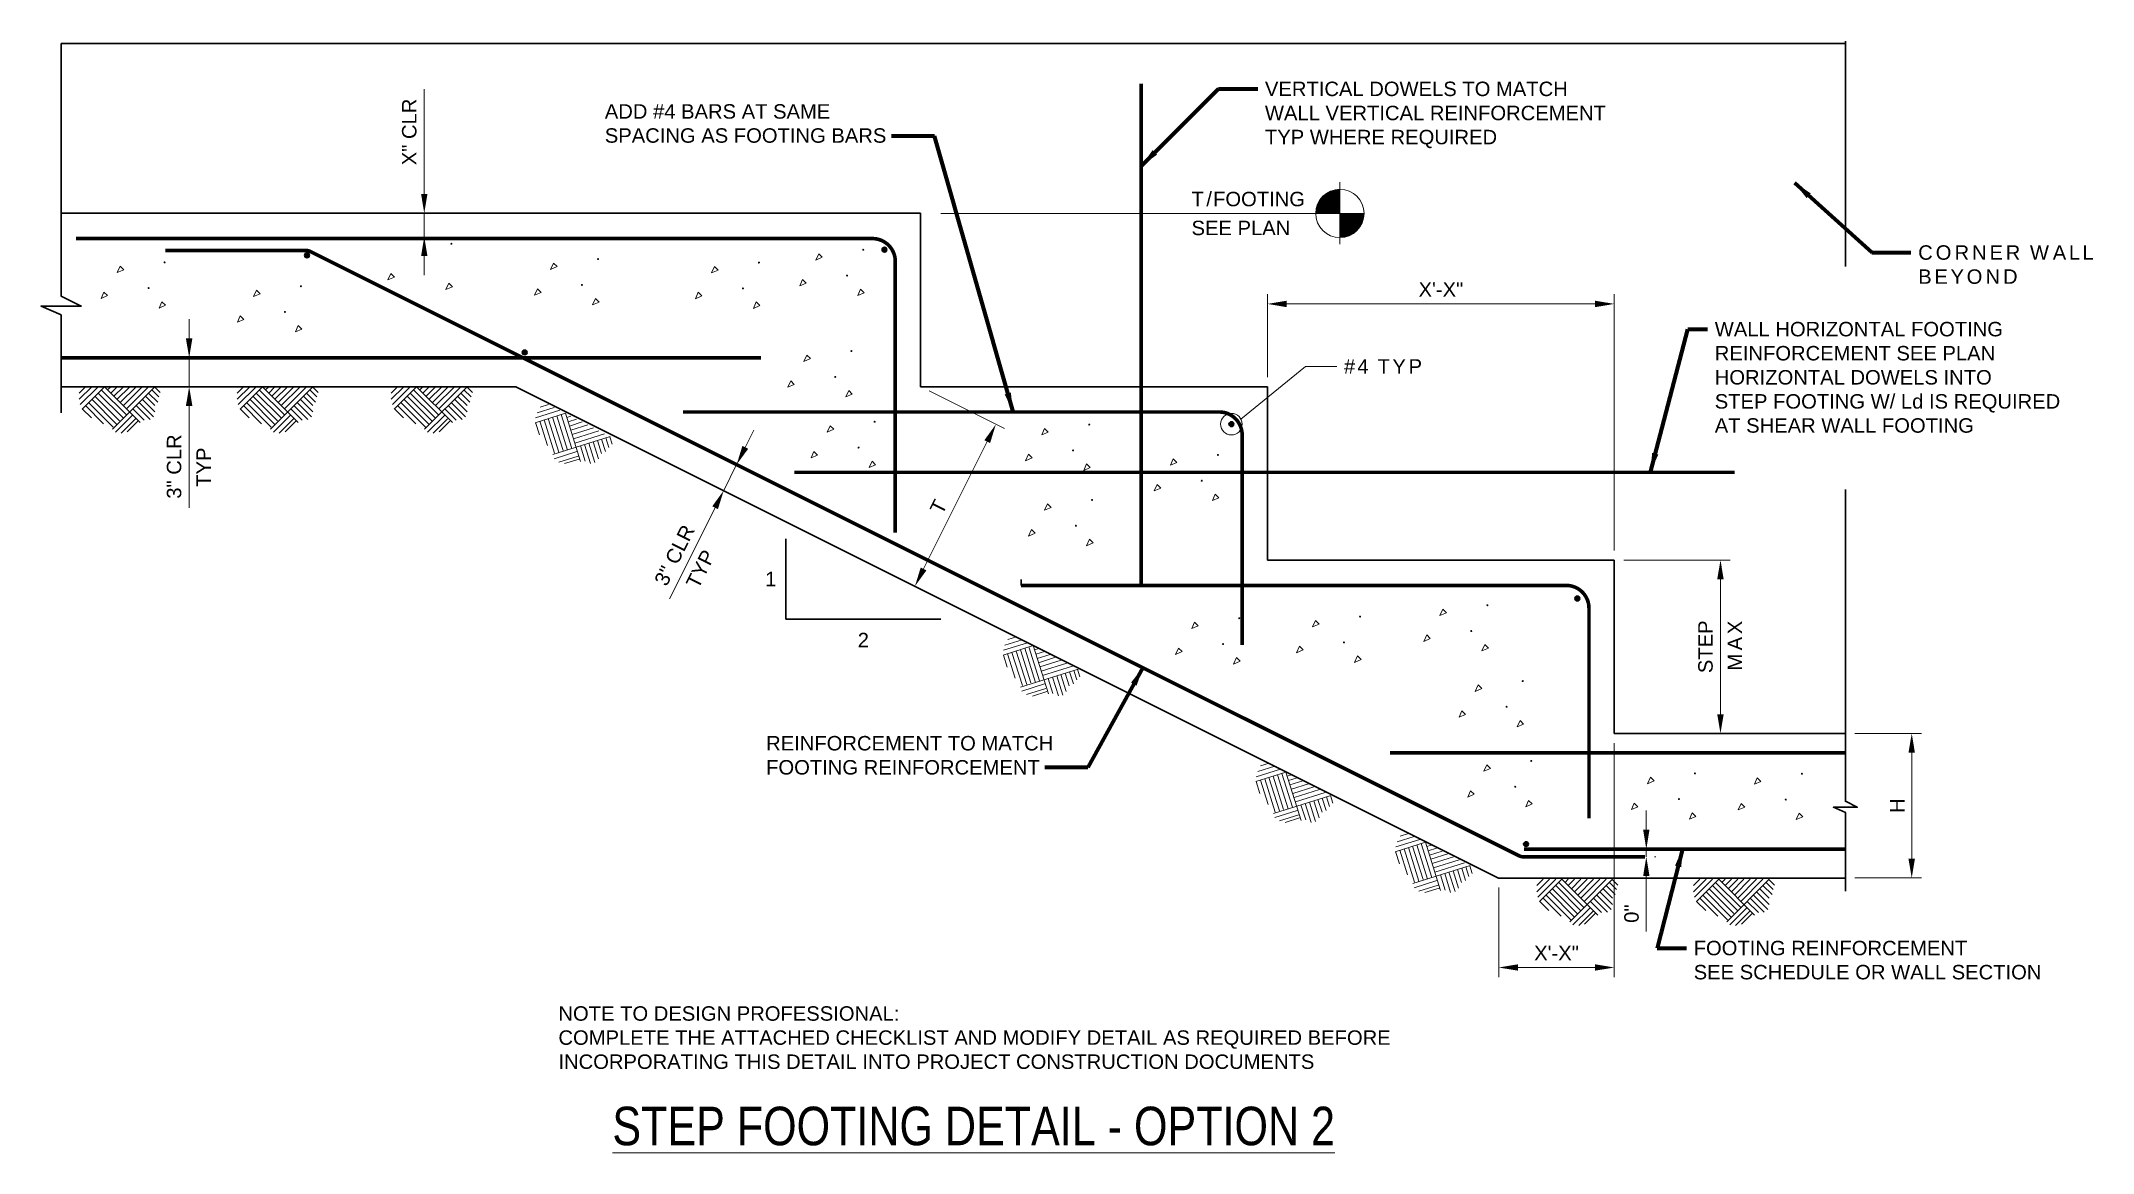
# Model space of a CAD drawing. Header units: inches. Extents: x 41 to 254, y 798 to 914.
import ezdxf

# ---------------------------------------------------------------- set-up
doc = ezdxf.new("R2010")
doc.units = ezdxf.units.IN
doc.header["$LTSCALE"] = 5
doc.header["$MEASUREMENT"] = 0
for name, color, linetype, lineweight in [('S-ANNO-DIMS', 1, 'Continuous', 20), ('S-ANNO-TEXT', 7, 'Continuous', 20), ('S-DELT-PATT', 7, 'Continuous', 15), ('S-DETL', 3, 'Continuous', 30)]:
    doc.layers.add(name, color=color, linetype=linetype, lineweight=lineweight)
doc.styles.add('Romans', font='arial.ttf')
doc.dimstyles.get("Standard").update_dxf_attribs({"dimtxt": 0.18, "dimasz": 0.18, "dimexe": 0.18, "dimexo": 0.0625, "dimgap": 0.09, "dimtad": 0, "dimtih": 1, "dimtoh": 1, "dimdec": 4, "dimzin": 0, "dimdsep": 46, "dimtxsty": 'Standard', "dimcen": 0.09, "dimadec": 0, "dimazin": 0, "dimtfac": 1, "dimtdec": 4, "dimtofl": 0, "dimtmove": 0, "dimatfit": 3, "dimfxl": 1, "dimtolj": 1, "dimtzin": 0, "dimarcsym": 0})

# ---------------------------------------------------------------- blocks, each defined once
blk = doc.blocks.new('*D1')
at = {"layer": 'Defpoints', "color": 0, "transparency": 16777216}
for p in [(228.7, 841.99), (228.7, 826.99), (235.59, 826.99)]:
    blk.add_point(p, dxfattribs=at)
at = {"layer": 'S-ANNO-DIMS', "transparency": 16777216}
for p, q in [((229.7, 841.99), (236.59, 841.99)), ((235.59, 839.99), (235.59, 828.99)), ((229.7, 826.99), (236.59, 826.99))]:
    blk.add_line(p, q, dxfattribs=at)
for points in [[(235.25, 839.99), (235.92, 839.99), (235.59, 841.99)], [(235.25, 828.99), (235.92, 828.99), (235.59, 826.99)]]:
    blk.add_solid(points, dxfattribs=at)
at = {"layer": 'S-ANNO-DIMS', "transparency": 16777216, "insert": (234.09, 834.49), "char_height": 1.5, "attachment_point": 5, "rotation": 90, "style": 'Romans'}
blk.add_mtext('\\A1;H', dxfattribs=at)
blk = doc.blocks.new('*D2')
at = {"layer": 'Defpoints', "color": 0, "transparency": 16777216}
for p in [(204.72, 886.58), (168.72, 877.99), (204.72, 859.99)]:
    blk.add_point(p, dxfattribs=at)
at = {"layer": 'S-ANNO-DIMS', "transparency": 16777216}
for p, q in [((168.72, 878.99), (168.72, 887.58)), ((170.72, 886.58), (202.72, 886.58)), ((204.72, 860.99), (204.72, 887.58))]:
    blk.add_line(p, q, dxfattribs=at)
for points in [[(170.72, 886.91), (170.72, 886.24), (168.72, 886.58)], [(202.72, 886.91), (202.72, 886.24), (204.72, 886.58)]]:
    blk.add_solid(points, dxfattribs=at)
at = {"layer": 'S-ANNO-DIMS', "transparency": 16777216, "insert": (186.72, 888.08), "char_height": 1.5, "attachment_point": 5, "style": 'Romans'}
blk.add_mtext('\\A1;X\'-X"', dxfattribs=at)
blk = doc.blocks.new('*D3')
at = {"layer": 'Defpoints', "color": 0, "transparency": 16777216}
for p in [(204.72, 859.99), (215.74, 841.99), (215.74, 841.99)]:
    blk.add_point(p, dxfattribs=at)
at = {"layer": 'S-ANNO-DIMS', "transparency": 16777216}
for p, q in [((205.72, 859.99), (216.74, 859.99)), ((215.74, 857.99), (215.74, 843.99))]:
    blk.add_line(p, q, dxfattribs=at)
for points in [[(215.4, 857.99), (216.07, 857.99), (215.74, 859.99)], [(215.4, 843.99), (216.07, 843.99), (215.74, 841.99)]]:
    blk.add_solid(points, dxfattribs=at)
at = {"layer": 'S-ANNO-DIMS', "transparency": 16777216, "insert": (214.19, 850.99), "char_height": 1.5, "attachment_point": 5, "rotation": 90, "style": 'Romans'}
blk.add_mtext('\\A1;STEP', dxfattribs=at)
blk = doc.blocks.new('*D4')
at = {"layer": 'Defpoints', "color": 0, "transparency": 16777216}
for p in [(132.72, 877.99), (124.32, 861.19), (132.13, 857.28)]:
    blk.add_point(p, dxfattribs=at)
at = {"layer": 'S-ANNO-DIMS', "transparency": 16777216}
for p, q in [((133.61, 877.54), (141.42, 873.63)), ((139.64, 872.29), (133.02, 859.07)), ((125.21, 860.74), (133.02, 856.83))]:
    blk.add_line(p, q, dxfattribs=at)
for points in [[(139.34, 872.44), (139.93, 872.14), (140.53, 874.08)], [(132.73, 859.22), (133.32, 858.92), (132.13, 857.28)]]:
    blk.add_solid(points, dxfattribs=at)
at = {"layer": 'S-ANNO-DIMS', "transparency": 16777216, "insert": (134.57, 865.52), "char_height": 1.5, "attachment_point": 5, "rotation": 63.4349, "style": 'Romans'}
blk.add_mtext('\\A1;T', dxfattribs=at)
blk = doc.blocks.new('*D5')
at = {"layer": 'Defpoints', "color": 0, "transparency": 16777216}
for p in [(105.81, 873.81), (104.46, 871.11), (112.28, 867.21)]:
    blk.add_point(p, dxfattribs=at)
at = {"layer": 'S-ANNO-DIMS', "transparency": 16777216}
for p, q in [((106.7, 873.36), (114.52, 869.45)), ((114.52, 871.69), (115.41, 873.48)), ((105.36, 870.67), (113.17, 866.76)), ((113.62, 869.9), (112.28, 867.21)), ((111.38, 865.42), (106.66, 855.96))]:
    blk.add_line(p, q, dxfattribs=at)
for points in [[(114.22, 871.84), (114.82, 871.54), (113.62, 869.9)], [(111.09, 865.57), (111.68, 865.27), (112.28, 867.21)]]:
    blk.add_solid(points, dxfattribs=at)
at = {"layer": 'S-ANNO-DIMS', "transparency": 16777216, "insert": (107.18, 860.49), "char_height": 1.5, "attachment_point": 5, "rotation": 63.4349, "style": 'Romans'}
blk.add_mtext('\\A1;3" CLR', dxfattribs=at)
blk = doc.blocks.new('*D6')
at = {"layer": 'Defpoints', "color": 0, "transparency": 16777216}
for p in [(43.51, 880.99), (43.51, 877.99), (56.8, 877.99)]:
    blk.add_point(p, dxfattribs=at)
at = {"layer": 'S-ANNO-DIMS', "transparency": 16777216}
for p, q in [((56.8, 882.99), (56.8, 884.99)), ((56.8, 880.99), (56.8, 877.99)), ((56.8, 875.99), (56.8, 865.42))]:
    blk.add_line(p, q, dxfattribs=at)
for points in [[(56.46, 882.99), (57.13, 882.99), (56.8, 880.99)], [(56.46, 875.99), (57.13, 875.99), (56.8, 877.99)]]:
    blk.add_solid(points, dxfattribs=at)
at = {"layer": 'S-ANNO-DIMS', "transparency": 16777216, "insert": (55.24, 869.7), "char_height": 1.5, "attachment_point": 5, "rotation": 90, "style": 'Romans'}
blk.add_mtext('\\A1;3" CLR', dxfattribs=at)
blk = doc.blocks.new('*D7')
at = {"layer": 'Defpoints', "color": 0, "transparency": 16777216}
for p in [(204.72, 841.99), (192.72, 826.99), (204.72, 817.7)]:
    blk.add_point(p, dxfattribs=at)
at = {"layer": 'S-ANNO-DIMS', "transparency": 16777216}
for p, q in [((204.72, 840.99), (204.72, 816.7)), ((192.72, 825.99), (192.72, 816.7)), ((194.72, 817.7), (202.72, 817.7))]:
    blk.add_line(p, q, dxfattribs=at)
for points in [[(194.72, 818.03), (194.72, 817.37), (192.72, 817.7)], [(202.72, 818.03), (202.72, 817.37), (204.72, 817.7)]]:
    blk.add_solid(points, dxfattribs=at)
at = {"layer": 'S-ANNO-DIMS', "transparency": 16777216, "insert": (198.72, 819.2), "char_height": 1.5, "attachment_point": 5, "style": 'Romans'}
blk.add_mtext('\\A1;X\'-X"', dxfattribs=at)
blk = doc.blocks.new('*D8')
at = {"layer": 'Defpoints', "color": 0, "transparency": 16777216}
for p in [(207.89, 829.99), (207.89, 829.19), (208.04, 829.99)]:
    blk.add_point(p, dxfattribs=at)
at = {"layer": 'S-ANNO-DIMS', "transparency": 16777216}
for p, q in [((208.04, 831.99), (208.04, 833.99)), ((208.04, 829.99), (208.04, 829.19)), ((208.89, 829.99), (209.04, 829.99)), ((208.89, 829.19), (209.04, 829.19)), ((208.04, 827.19), (208.04, 821.43))]:
    blk.add_line(p, q, dxfattribs=at)
for points in [[(207.71, 831.99), (208.37, 831.99), (208.04, 829.99)], [(207.71, 827.19), (208.37, 827.19), (208.04, 829.19)]]:
    blk.add_solid(points, dxfattribs=at)
at = {"layer": 'S-ANNO-DIMS', "transparency": 16777216, "insert": (206.51, 823.29), "char_height": 1.5, "attachment_point": 5, "rotation": 90, "style": 'Romans'}
blk.add_mtext('\\A1;0"', dxfattribs=at)
blk = doc.blocks.new('*D0')
at = {"layer": 'Defpoints', "color": 0, "transparency": 16777216}
for p in [(87.45, 895.99), (81.2, 893.55), (81.2, 893.55)]:
    blk.add_point(p, dxfattribs=at)
at = {"layer": 'S-ANNO-DIMS', "transparency": 16777216}
for p, q in [((81.2, 897.99), (81.2, 908.87)), ((81.2, 893.55), (81.2, 895.99)), ((81.2, 891.55), (81.2, 889.55))]:
    blk.add_line(p, q, dxfattribs=at)
for points in [[(80.87, 897.99), (81.53, 897.99), (81.2, 895.99)], [(80.87, 891.55), (81.53, 891.55), (81.2, 893.55)]]:
    blk.add_solid(points, dxfattribs=at)
at = {"layer": 'S-ANNO-DIMS', "transparency": 16777216, "insert": (79.65, 904.43), "char_height": 1.5, "attachment_point": 5, "rotation": 90, "style": 'Romans'}
blk.add_mtext('\\A1;X" CLR', dxfattribs=at)

msp = doc.modelspace()

# ---------------------------------------------------------------- hatches: boundary and pattern name
at = {"layer": 'S-ANNO-TEXT'}
h = msp.add_hatch(color=256, dxfattribs=at)
h.dxf.hatch_style = 1
h.paths.add_polyline_path([(176.2356177, 898.4808361, 0.4142135624), (173.7277835, 895.9730019), (176.2356177, 895.9730019)])
h = msp.add_hatch(color=256, dxfattribs=at)
h.dxf.hatch_style = 1
h.paths.add_polyline_path([(178.7434518, 895.9730019), (176.2356177, 895.9730019), (176.2356177, 893.4651677, 0.4142135624)])
at = {"layer": 'S-DETL'}
h = msp.add_hatch(color=256, dxfattribs=at)
h.dxf.hatch_style = 1
h.paths.add_polyline_path([(128.7112865, 892.2087176, 0.0947853979), (128.7289364, 892.1164491), (129.1936365, 892.1164491, 0.0947853979), (129.2112865, 892.2087176, 1)])
h.paths.add_polyline_path([(129.1936365, 892.1164491), (128.7289364, 892.1164491, 0.6788531939)])
h = msp.add_hatch(color=256, dxfattribs=at)
h.dxf.hatch_style = 1
h.paths.add_polyline_path([(68.7807501, 891.6178922, 0.0947853979), (68.7984, 891.5256237), (69.2631001, 891.5256237, 0.0947853979), (69.2807501, 891.6178922, 1)])
h.paths.add_polyline_path([(69.2631001, 891.5256237), (68.7984, 891.5256237, 0.6788531939)])
h = msp.add_hatch(color=256, dxfattribs=at)
h.dxf.hatch_style = 1
h.paths.add_polyline_path([(91.3709877, 881.5437147, 0.0947853979), (91.3886376, 881.4514463), (91.8533377, 881.4514463, 0.0947853979), (91.8709877, 881.5437147, 1)])
h.paths.add_polyline_path([(91.8533377, 881.4514463), (91.3886376, 881.4514463, 0.6788531939)])
h = msp.add_hatch(color=256, dxfattribs=at)
h.dxf.hatch_style = 1
h.paths.add_polyline_path([(164.7244335, 874.0979592, 0.0947853979), (164.7420835, 874.0056907), (165.2067836, 874.0056907, 0.0947853979), (165.2244335, 874.0979592, 1)])
h.paths.add_polyline_path([(165.2067836, 874.0056907), (164.7420835, 874.0056907, 0.6788531939)])
h = msp.add_hatch(color=256, dxfattribs=at)
h.dxf.hatch_style = 1
h.paths.add_polyline_path([(200.6282483, 856.0001381, 0.0947853979), (200.6458983, 855.9078696), (201.1105983, 855.9078696, 0.0947853979), (201.1282483, 856.0001381, 1)])
h.paths.add_polyline_path([(201.1105983, 855.9078696), (200.6458983, 855.9078696, 0.6788531939)])
h = msp.add_hatch(color=256, dxfattribs=at)
h.dxf.hatch_style = 1
h.paths.add_polyline_path([(195.3066972, 830.5093921, 0.0947853979), (195.3243472, 830.4171236), (195.7890473, 830.4171236, 0.0947853979), (195.8066972, 830.5093921, 1)])
h.paths.add_polyline_path([(195.7890473, 830.4171236), (195.3243472, 830.4171236, 0.6788531939)])

# ---------------------------------------------------------------- linework, layer by layer
at = {"layer": 'S-ANNO-TEXT'}
for p, q in [((176.2356177, 892.7753867), (176.2356177, 899.1989557)), ((178.7434518, 895.9730019), (134.8014213, 895.9730019)), ((178.7434518, 895.9730019), (172.4108227, 895.9730019))]:
    msp.add_line(p, q, dxfattribs=at)
msp.add_lwpolyline([(165.9660586, 874.615911), (172.6620734, 880.0659088), (175.9057161, 880.0659088)], dxfattribs=at)
for centre, radius in [((176.2356177, 895.9730019), 2.5078342), ((164.9744335, 874.0979592), 1.1187468)]:
    msp.add_circle(centre, radius, dxfattribs=at)
at = {"layer": 'S-DELT-PATT'}
for p, q in [((45.381263, 876.6761909), (46.6922432, 877.9871712)), ((45.381263, 877.331681), (46.0367531, 877.9871712)), ((45.4918769, 876.1313147), (47.3477333, 877.9871712)), ((45.6832391, 875.6671868), (48.0032235, 877.9871712)), ((47.6754784, 877.6594261), (50.2850747, 875.0498298)), ((48.0032235, 877.9871712), (51.7209423, 874.2694524)), ((48.3309685, 877.6594261), (48.6587136, 877.9871712)), ((48.6587136, 877.331681), (49.3142037, 877.9871712)), ((48.8336885, 873.5737152), (53.2471445, 877.9871712)), ((48.9864587, 877.003936), (49.9696939, 877.9871712)), ((49.3142037, 876.6761909), (50.625184, 877.9871712)), ((49.6419488, 876.3484458), (51.2806741, 877.9871712)), ((49.9696939, 876.0207008), (51.9361642, 877.9871712)), ((50.2974389, 875.6929557), (52.5916544, 877.9871712)), ((52.9193994, 877.6594261), (53.6571454, 876.921672)), ((53.2150255, 877.9550522), (53.7993376, 877.3707319)), ((61.7738255, 876.6761909), (63.0848057, 877.9871712)), ((61.7738255, 877.331681), (62.4293156, 877.9871712)), ((61.8844394, 876.1313147), (63.7402959, 877.9871712)), ((62.0758016, 875.6671868), (64.395786, 877.9871712)), ((64.0680409, 877.6594261), (66.6776373, 875.0498298)), ((64.395786, 877.9871712), (68.1135048, 874.2694524)), ((64.7235311, 877.6594261), (65.0512761, 877.9871712)), ((65.0512761, 877.331681), (65.7067662, 877.9871712)), ((65.226251, 873.5737152), (69.639707, 877.9871712)), ((65.3790212, 877.003936), (66.3622564, 877.9871712)), ((65.7067662, 876.6761909), (67.0177465, 877.9871712)), ((66.0345113, 876.3484458), (67.6732366, 877.9871712)), ((66.3622564, 876.0207008), (68.3287268, 877.9871712)), ((66.6900014, 875.6929557), (68.9842169, 877.9871712)), ((69.3119619, 877.6594261), (70.0497079, 876.921672)), ((69.607588, 877.9550522), (70.1919001, 877.3707319)), ((77.7798356, 876.6761909), (79.0908159, 877.9871712)), ((77.7798356, 877.331681), (78.4353257, 877.9871712)), ((77.8904496, 876.1313147), (79.746306, 877.9871712)), ((78.0818117, 875.6671868), (80.4017961, 877.9871712)), ((80.0740511, 877.6594261), (82.6836474, 875.0498298)), ((80.4017961, 877.9871712), (84.1195149, 874.2694524)), ((80.7295412, 877.6594261), (81.0572862, 877.9871712)), ((81.0572862, 877.331681), (81.7127764, 877.9871712)), ((81.2322611, 873.5737152), (85.6457171, 877.9871712)), ((81.3850313, 877.003936), (82.3682665, 877.9871712)), ((81.7127764, 876.6761909), (83.0237566, 877.9871712)), ((82.0405214, 876.3484458), (83.6792468, 877.9871712)), ((82.3682665, 876.0207008), (84.3347369, 877.9871712)), ((82.6960116, 875.6929557), (84.990227, 877.9871712)), ((85.3179721, 877.6594261), (86.055718, 876.921672)), ((85.6135981, 877.9550522), (86.1979102, 877.3707319)), ((45.709008, 875.6929557), (46.6478993, 874.7540644)), ((46.0367531, 876.0207008), (47.913282, 874.1441636)), ((46.3644982, 876.3484458), (48.9229499, 873.7899859)), ((46.6922432, 876.6761909), (49.2677459, 874.1006883)), ((47.0199883, 877.003936), (49.57844, 874.4454761)), ((47.3477333, 877.331681), (49.9743806, 874.7050338)), ((50.952929, 875.6929557), (52.1168747, 874.5290019)), ((51.2806741, 876.0207008), (52.7344365, 874.5669302)), ((51.6084192, 876.3484458), (53.0962834, 874.8605816)), ((51.9361642, 876.6761909), (53.2471445, 875.3652107)), ((52.2639093, 877.003936), (53.2471445, 876.0207008)), ((52.5916544, 877.331681), (53.5339788, 876.3893484)), ((62.1015705, 875.6929557), (63.0404618, 874.7540644)), ((62.4293156, 876.0207008), (64.3058446, 874.1441636)), ((62.7570607, 876.3484458), (65.3155124, 873.7899859)), ((63.0848057, 876.6761909), (65.6603084, 874.1006883)), ((63.4125508, 877.003936), (65.9710025, 874.4454761)), ((63.7402959, 877.331681), (66.3669431, 874.7050338)), ((67.3454916, 875.6929557), (68.5094372, 874.5290019)), ((67.6732366, 876.0207008), (69.126999, 874.5669302)), ((68.0009817, 876.3484458), (69.488846, 874.8605816)), ((68.3287268, 876.6761909), (69.639707, 875.3652107)), ((68.6564718, 877.003936), (69.639707, 876.0207008)), ((68.9842169, 877.331681), (69.9265413, 876.3893484)), ((78.1075807, 875.6929557), (79.046472, 874.7540644)), ((78.4353257, 876.0207008), (80.3118547, 874.1441636)), ((78.7630708, 876.3484458), (81.3215225, 873.7899859)), ((79.0908159, 876.6761909), (81.6663185, 874.1006883)), ((79.4185609, 877.003936), (81.9770126, 874.4454761)), ((79.746306, 877.331681), (82.3729533, 874.7050338)), ((83.3515017, 875.6929557), (84.5154473, 874.5290019)), ((83.6792468, 876.0207008), (85.1330092, 874.5669302)), ((84.0069918, 876.3484458), (85.4948561, 874.8605816)), ((84.3347369, 876.6761909), (85.6457171, 875.3652107)), ((84.6624819, 877.003936), (85.6457171, 876.0207008)), ((84.990227, 877.331681), (85.9325514, 876.3893484)), ((92.7604095, 874.7473005), (95.2640604, 875.5347889)), ((92.9142603, 875.2815808), (94.6828438, 875.837864)), ((93.2173354, 875.8627975), (94.1016271, 876.1409391)), ((49.1452348, 873.2621607), (50.8841354, 875.0010613)), ((49.7419192, 873.1769224), (51.2250967, 874.6600999)), ((50.3556464, 873.3133053), (51.4637689, 874.4214278)), ((65.5377973, 873.2621607), (67.2766979, 875.0010613)), ((66.1344817, 873.1769224), (67.6176593, 874.6600999)), ((66.748209, 873.3133053), (67.8563314, 874.4214278)), ((81.5438074, 873.2621607), (83.282708, 875.0010613)), ((82.1404919, 873.1769224), (83.6236694, 874.6600999)), ((82.7542191, 873.3133053), (83.8623415, 874.4214278)), ((92.7154923, 874.2472838), (95.8452771, 875.2317138)), ((92.750256, 874.2582183), (93.1486521, 872.991603)), ((93.1924019, 874.3972891), (93.9886583, 871.8657425)), ((93.6345477, 874.5363599), (94.7201618, 871.0848625)), ((94.0766936, 874.6754307), (95.1695467, 871.2009379)), ((94.5188395, 874.8145014), (95.6044536, 871.3630041)), ((94.9609854, 874.9535722), (96.0755404, 871.4100826)), ((95.4031312, 875.092643), (96.5104511, 871.572156)), ((95.8452771, 875.2317138), (97.4228023, 870.2163095)), ((95.9843479, 874.789568), (96.4264937, 874.9286387)), ((96.1234187, 874.3474221), (97.0077104, 874.6255637)), ((96.2624895, 873.9052762), (97.5889271, 874.3224886)), ((96.4015603, 873.4631303), (98.1701437, 874.0194135)), ((96.540631, 873.0209845), (98.7513604, 873.7163384)), ((96.6797018, 872.5788386), (99.332577, 873.4132634)), ((94.5410188, 870.9343685), (100.4950104, 872.8071132)), ((94.6732123, 870.5140685), (97.0190835, 871.2519294)), ((96.8187726, 872.1366927), (99.9137937, 873.1101883)), ((97.3999893, 871.8336177), (97.893878, 870.2633846)), ((97.8421352, 871.9726885), (98.4590007, 870.0114769)), ((98.284281, 872.1117592), (98.9156207, 870.1045496)), ((98.7264269, 872.25083), (99.2827101, 870.4822466)), ((99.1685728, 872.3899008), (99.5857851, 871.0634632)), ((99.6107186, 872.5289716), (100.0105677, 871.2577176)), ((100.0528645, 872.6680424), (100.3659056, 871.6727759)), ((100.4516801, 872.7934843), (100.6996152, 872.0052083)), ((95.1628754, 870.1626031), (97.1637623, 870.791954)), ((95.7701198, 869.999767), (97.2650371, 870.4699723)), ((141.7762428, 851.7382355), (142.6605346, 852.0163771)), ((141.2743997, 850.1227218), (144.4041845, 851.1071518)), ((141.3091635, 850.1336563), (141.7075596, 848.867041)), ((141.3193169, 850.6227385), (143.8229679, 851.4102269)), ((141.4731677, 851.1570188), (143.2417512, 851.713302)), ((141.7513093, 850.2727271), (142.5475658, 847.7411805)), ((142.1934552, 850.4117979), (143.2790693, 846.9603005)), ((142.6356011, 850.5508687), (143.7284541, 847.0763759)), ((143.0777469, 850.6899394), (144.163361, 847.2384421)), ((143.5198928, 850.8290102), (144.6344478, 847.2855206)), ((143.9620387, 850.968081), (145.0693585, 847.447594)), ((144.4041845, 851.1071518), (145.9817097, 846.0917475)), ((144.5432553, 850.665006), (144.9854012, 850.8040767)), ((144.6823261, 850.2228601), (145.5666179, 850.5010017)), ((144.8213969, 849.7807142), (146.1478345, 850.1979266)), ((144.9604677, 849.3385683), (146.7290512, 849.8948515)), ((143.0999263, 846.8098065), (149.0539178, 848.6825512)), ((145.0995385, 848.8964225), (147.3102678, 849.5917764)), ((145.2386093, 848.4542766), (147.8914845, 849.2887014)), ((145.3776801, 848.0121307), (148.4727011, 848.9856263)), ((145.9588967, 847.7090557), (146.4527855, 846.1388226)), ((146.4010426, 847.8481265), (147.0179082, 845.8869149)), ((146.8431885, 847.9871972), (147.4745281, 845.9799876)), ((147.2853343, 848.126268), (147.8416175, 846.3576846)), ((147.7274802, 848.2653388), (148.1446926, 846.9389012)), ((148.1696261, 848.4044096), (148.5694751, 847.1331556)), ((148.6117719, 848.5434804), (148.924813, 847.5482138)), ((149.0105875, 848.6689223), (149.2585226, 847.8806463)), ((143.2321197, 846.3895065), (145.5779909, 847.1273674)), ((143.7217828, 846.0380411), (145.7226698, 846.667392)), ((144.3290273, 845.875205), (145.8239446, 846.3454103)), ((167.5096616, 837.0003113), (170.6394464, 837.9847413)), ((167.5444253, 837.0112458), (167.9428214, 835.7446305)), ((167.5545788, 837.500328), (170.0582297, 838.2878164)), ((167.7084296, 838.0346083), (169.4770131, 838.5908915)), ((167.9865712, 837.1503166), (168.7828276, 834.61877)), ((168.0115047, 838.615825), (168.8957964, 838.8939666)), ((168.428717, 837.2893874), (169.5143311, 833.83789)), ((168.8708629, 837.4284582), (169.963716, 833.9539654)), ((169.3130088, 837.567529), (170.3986229, 834.1160316)), ((169.7551547, 837.7065997), (170.8697097, 834.1631101)), ((170.1973005, 837.8456705), (171.3046204, 834.3251835)), ((170.6394464, 837.9847413), (172.2169716, 832.969337)), ((170.7785172, 837.5425955), (171.220663, 837.6816662)), ((170.917588, 837.1004496), (171.8018797, 837.3785912)), ((171.0566588, 836.6583037), (172.3830964, 837.0755161)), ((169.3351881, 833.6873961), (175.2891797, 835.5601407)), ((171.1957296, 836.2161579), (172.964313, 836.772441)), ((171.3348003, 835.774012), (173.5455297, 836.4693659)), ((171.4738711, 835.3318661), (174.1267463, 836.1662909)), ((171.6129419, 834.8897202), (174.707963, 835.8632158)), ((173.5205962, 835.0038575), (174.0768794, 833.2352741)), ((173.9627421, 835.1429283), (174.3799544, 833.8164907)), ((174.4048879, 835.2819991), (174.804737, 834.0107451)), ((174.8470338, 835.4210699), (175.1600749, 834.4258034)), ((175.2458494, 835.5465118), (175.4937845, 834.7582358)), ((169.4673816, 833.267096), (171.8132528, 834.0049569)), ((169.9570447, 832.9156306), (171.9579316, 833.5449815)), ((170.5642891, 832.7527945), (172.0592064, 833.2229998)), ((172.1941586, 834.5866452), (172.6880473, 833.0164121)), ((172.6363045, 834.725716), (173.25317, 832.7645044)), ((173.0784503, 834.8647867), (173.70979, 832.8575772)), ((181.9857904, 829.7144575), (185.1155752, 830.6988875)), ((182.0307075, 830.2144742), (184.5343585, 831.0019626)), ((182.1845584, 830.7487545), (183.9531418, 831.3050377)), ((182.4876334, 831.3299712), (183.3719252, 831.6081127)), ((185.1155752, 830.6988875), (186.6931003, 825.6834832)), ((182.0205541, 829.725392), (182.4189502, 828.4587767)), ((182.4626999, 829.8644628), (183.2589564, 827.3329162)), ((182.9048458, 830.0035336), (183.9904599, 826.5520362)), ((183.3469917, 830.1426044), (184.4398447, 826.6681116)), ((183.7891375, 830.2816751), (184.8747516, 826.8301777)), ((184.2312834, 830.4207459), (185.3458385, 826.8772563)), ((184.6734293, 830.5598167), (185.7807492, 827.0393297)), ((185.2546459, 830.2567416), (185.6967918, 830.3958124)), ((185.3937167, 829.8145958), (186.2780085, 830.0927374)), ((185.5327875, 829.3724499), (186.8592251, 829.7896623)), ((185.6718583, 828.930304), (187.4404418, 829.4865872)), ((185.8109291, 828.4881582), (188.0216584, 829.1835121)), ((185.9499999, 828.0460123), (188.6028751, 828.8804371)), ((186.0890707, 827.6038664), (189.1840918, 828.577362)), ((183.8113169, 826.4015422), (189.7653084, 828.2742869)), ((183.9435103, 825.9812422), (186.2893816, 826.7191031)), ((186.6702873, 827.3007914), (187.1641761, 825.7305583)), ((187.1124332, 827.4398622), (187.7292988, 825.4786506)), ((187.5545791, 827.5789329), (188.1859188, 825.5717233)), ((187.996725, 827.7180037), (188.5530081, 825.9494203)), ((188.4388708, 827.8570745), (188.8560832, 826.5306369)), ((188.8810167, 827.9961453), (189.2808658, 826.7248913)), ((189.3231626, 828.1352161), (189.6362036, 827.1399495)), ((189.7219781, 828.260658), (189.9699132, 827.472382)), ((196.6658899, 825.5463392), (197.9768702, 826.8573194)), ((196.6658899, 826.2018293), (197.3213801, 826.8573194)), ((196.7765039, 825.001463), (198.6323603, 826.8573194)), ((196.967866, 824.537335), (199.2878504, 826.8573194)), ((198.9601054, 826.5295744), (201.5697017, 823.919978)), ((199.2878504, 826.8573194), (203.0055692, 823.1396007)), ((199.6155955, 826.5295744), (199.9433406, 826.8573194)), ((199.9433406, 826.2018293), (200.5988307, 826.8573194)), ((200.1183155, 822.4438634), (204.5317715, 826.8573194)), ((200.2710856, 825.8740842), (201.2543208, 826.8573194)), ((200.5988307, 825.5463392), (201.909811, 826.8573194)), ((200.9265758, 825.2185941), (202.5653011, 826.8573194)), ((201.2543208, 824.8908491), (203.2207912, 826.8573194)), ((201.5820659, 824.563104), (203.8762813, 826.8573194)), ((204.2040264, 826.5295744), (204.9417723, 825.7918202)), ((204.4996524, 826.8252004), (205.0839645, 826.2408801)), ((212.93452, 825.5463392), (214.2455002, 826.8573194)), ((212.93452, 826.2018293), (213.5900101, 826.8573194)), ((213.0451339, 825.001463), (214.9009903, 826.8573194)), ((213.2364961, 824.537335), (215.5564805, 826.8573194)), ((215.2287354, 826.5295744), (217.8383317, 823.919978)), ((215.5564805, 826.8573194), (219.2741992, 823.1396007)), ((215.8842255, 826.5295744), (216.2119706, 826.8573194)), ((216.2119706, 826.2018293), (216.8674607, 826.8573194)), ((216.3869455, 822.4438634), (220.8004015, 826.8573194)), ((216.5397157, 825.8740842), (217.5229509, 826.8573194)), ((216.8674607, 825.5463392), (218.178441, 826.8573194)), ((217.1952058, 825.2185941), (218.8339311, 826.8573194)), ((217.5229509, 824.8908491), (219.4894212, 826.8573194)), ((217.8506959, 824.563104), (220.1449114, 826.8573194)), ((220.4726564, 826.5295744), (221.2104024, 825.7918202)), ((220.7682825, 826.8252004), (221.3525946, 826.2408801)), ((184.4331735, 825.6297768), (186.4340604, 826.2591277)), ((185.0404179, 825.4669407), (186.5353352, 825.937146)), ((196.993635, 824.563104), (197.9325263, 823.6242127)), ((197.3213801, 824.8908491), (199.197909, 823.0143119)), ((197.6491251, 825.2185941), (200.2075768, 822.6601342)), ((197.9768702, 825.5463392), (200.5523728, 822.9708365)), ((198.3046153, 825.8740842), (200.863067, 823.3156243)), ((198.6323603, 826.2018293), (201.2590076, 823.575182)), ((202.237556, 824.563104), (203.4015016, 823.3991502)), ((202.5653011, 824.8908491), (204.0190635, 823.4370785)), ((202.8930461, 825.2185941), (204.3809104, 823.7307299)), ((203.2207912, 825.5463392), (204.5317715, 824.2353589)), ((203.5485363, 825.8740842), (204.5317715, 824.8908491)), ((203.8762813, 826.2018293), (204.8186057, 825.2594967)), ((213.262265, 824.563104), (214.2011563, 823.6242127)), ((213.5900101, 824.8908491), (215.466539, 823.0143119)), ((213.9177552, 825.2185941), (216.4762069, 822.6601342)), ((214.2455002, 825.5463392), (216.8210029, 822.9708365)), ((214.5732453, 825.8740842), (217.131697, 823.3156243)), ((214.9009903, 826.2018293), (217.5276376, 823.575182)), ((218.506186, 824.563104), (219.6701317, 823.3991502)), ((218.8339311, 824.8908491), (220.2876935, 823.4370785)), ((219.1616762, 825.2185941), (220.6495404, 823.7307299)), ((219.4894212, 825.5463392), (220.8004015, 824.2353589)), ((219.8171663, 825.8740842), (220.8004015, 824.8908491)), ((220.1449114, 826.2018293), (221.0872358, 825.2594967)), ((200.4298617, 822.132309), (202.1687623, 823.8712096)), ((201.0265462, 822.0470707), (202.5097237, 823.5302482)), ((201.6402734, 822.1834536), (202.7483959, 823.291576)), ((216.6984918, 822.132309), (218.4373924, 823.8712096)), ((217.2951762, 822.0470707), (218.7783537, 823.5302482)), ((217.9089034, 822.1834536), (219.0170259, 823.291576))]:
    msp.add_line(p, q, dxfattribs=at)
at = {"layer": 'S-DELT-PATT', "flags": 128}
for points in [[(83.9657043, 892.817507, 1), (84.0693843, 892.817507, 1)], [(54.1982371, 890.8936311, 1), (54.3019171, 890.8936311, 1)], [(99.1880412, 891.2324421, 1), (99.2917212, 891.2324421, 1)], [(115.8895328, 890.8660259, 1), (115.9932128, 890.8660259, 1)], [(126.7131774, 892.1993807, 1), (126.8168574, 892.1993807, 1)], [(52.5254731, 888.219368, 1), (52.6291531, 888.219368, 1)], [(68.3484776, 888.4200794, 1), (68.4521576, 888.4200794, 1)], [(97.5152772, 888.558179, 1), (97.6189572, 888.558179, 1)], [(114.2167687, 888.1917628, 1), (114.3204487, 888.1917628, 1)], [(125.0404134, 889.5251176, 1), (125.1440934, 889.5251176, 1)], [(66.6757136, 885.7458163, 1), (66.7793936, 885.7458163, 1)], [(125.4775946, 881.6806839, 1), (125.5812746, 881.6806839, 1)], [(123.8048306, 879.0064208, 1), (123.9085106, 879.0064208, 1)], [(127.895998, 874.3475141, 1), (127.999678, 874.3475141, 1)], [(150.1652964, 874.0488367, 1), (150.2689764, 874.0488367, 1)], [(126.223234, 871.673251, 1), (126.326914, 871.673251, 1)], [(148.4925324, 871.3745736, 1), (148.5962124, 871.3745736, 1)], [(163.5211352, 870.9061981, 1), (163.6248152, 870.9061981, 1)], [(161.8483712, 868.231935, 1), (161.9520512, 868.231935, 1)], [(150.4642081, 866.2334273, 1), (150.5678881, 866.2334273, 1)], [(148.7914441, 863.5591642, 1), (148.8951241, 863.5591642, 1)], [(178.2783364, 854.1213157, 1), (178.3820164, 854.1213157, 1)], [(191.4931501, 855.3005357, 1), (191.5968301, 855.3005357, 1)], [(165.7307742, 853.9457047, 1), (165.8344542, 853.9457047, 1)], [(189.8203861, 852.6262726, 1), (189.9240661, 852.6262726, 1)], [(164.0580102, 851.2714416, 1), (164.1616902, 851.2714416, 1)], [(176.6055724, 851.4470526, 1), (176.7092524, 851.4470526, 1)], [(195.1549938, 847.4330979, 1), (195.2586738, 847.4330979, 1)], [(193.4822298, 844.7588348, 1), (193.5859098, 844.7588348, 1)], [(196.0491868, 839.1367088, 1), (196.1528668, 839.1367088, 1)], [(213.039546, 837.8472354, 1), (213.143226, 837.8472354, 1)], [(224.1340146, 837.8045001, 1), (224.2376946, 837.8045001, 1)], [(194.3764227, 836.4624457, 1), (194.4801027, 836.4624457, 1)], [(211.366782, 835.1729723, 1), (211.470462, 835.1729723, 1)], [(222.4612506, 835.130237, 1), (222.5649306, 835.130237, 1)]]:
    msp.add_lwpolyline(points, format="xyb", close=True, dxfattribs=at)
for points in [[(49.9998575, 890.10993), (49.3255946, 889.8222797), (49.6249648, 890.4848228)], [(94.9896616, 890.448741), (94.3153986, 890.1610907), (94.6147689, 890.8236337)], [(111.6911532, 890.0823249), (111.0168902, 889.7946746), (111.3162605, 890.4572176)], [(122.5147978, 891.4156796), (121.8405349, 891.1280293), (122.1399051, 891.7905723)], [(78.0945607, 889.3595428), (77.4202977, 889.0718925), (77.719668, 889.7344356)], [(84.116502, 888.3566925), (83.4422391, 888.0690422), (83.7416093, 888.7315852)], [(93.3168976, 887.7744779), (92.6426346, 887.4868276), (92.9420049, 888.1493706)], [(120.8420338, 888.7414165), (120.1677709, 888.4537662), (120.4671411, 889.1163092)], [(126.8639752, 887.7385662), (126.1897122, 887.4509158), (126.4890824, 888.1134589)], [(48.3270935, 887.4356669), (47.6528306, 887.1480166), (47.9522008, 887.8105597)], [(54.3490349, 886.4328166), (53.6747719, 886.1451663), (53.9741421, 886.8077093)], [(64.150098, 887.6363784), (63.475835, 887.3487281), (63.7752053, 888.0112711)], [(99.3388389, 886.7716275), (98.664576, 886.4839772), (98.9639462, 887.1465203)], [(110.0183892, 887.4080618), (109.3441262, 887.1204115), (109.6434964, 887.7829545)], [(116.0403305, 886.4052114), (115.3660675, 886.1175611), (115.6654378, 886.7801042)], [(62.477334, 884.9621153), (61.803071, 884.674465), (62.1024413, 885.337008)], [(68.4992753, 883.9592649), (67.8250123, 883.6716146), (68.1243826, 884.3341577)], [(121.279215, 880.8969828), (120.6049521, 880.6093325), (120.9043223, 881.2718756)], [(119.606451, 878.2227197), (118.932188, 877.9350694), (119.2315583, 878.5976125)], [(125.6283923, 877.2198694), (124.9541294, 876.9322191), (125.2534996, 877.5947621)], [(123.6976185, 873.563813), (123.0233555, 873.2761627), (123.3227257, 873.9387058)], [(145.9669168, 873.2651356), (145.2926538, 872.9774853), (145.5920241, 873.6400283)], [(122.0248545, 870.8895499), (121.3505915, 870.6018996), (121.6499617, 871.2644427)], [(128.0467958, 869.8866996), (127.3725328, 869.5990493), (127.6719031, 870.2615923)], [(144.2941528, 870.5908725), (143.6198898, 870.3032222), (143.9192601, 870.9657652)], [(150.3160941, 869.5880222), (149.6418311, 869.3003718), (149.9412014, 869.9629149)], [(159.3227556, 870.122497), (158.6484926, 869.8348467), (158.9478629, 870.4973897)], [(157.6499916, 867.4482339), (156.9757286, 867.1605836), (157.2750989, 867.8231266)], [(163.6719329, 866.4453836), (162.99767, 866.1577333), (163.2970402, 866.8202763)], [(146.2658285, 865.4497262), (145.5915655, 865.1620759), (145.8909358, 865.8246189)], [(144.5930645, 862.7754631), (143.9188015, 862.4878128), (144.2181718, 863.1503558)], [(150.6150058, 861.7726127), (149.9407428, 861.4849624), (150.2401131, 862.1475055)], [(187.2947705, 854.5168346), (186.6205076, 854.2291843), (186.9198778, 854.8917273)], [(161.5323946, 853.1620037), (160.8581317, 852.8743534), (161.1575019, 853.5368964)], [(174.0799568, 853.3376146), (173.4056938, 853.0499643), (173.7050641, 853.7125073)], [(185.6220065, 851.8425715), (184.9477436, 851.5549212), (185.2471138, 852.2174642)], [(159.8596306, 850.4877406), (159.1853676, 850.2000903), (159.4847379, 850.8626333)], [(165.8815719, 849.4848902), (165.207309, 849.1972399), (165.5066792, 849.8597829)], [(172.4071928, 850.6633515), (171.7329298, 850.3757012), (172.0323001, 851.0382442)], [(178.4291341, 849.6605012), (177.7548712, 849.3728508), (178.0542414, 850.0353939)], [(191.6439478, 850.8397212), (190.9696849, 850.5520708), (191.2690551, 851.2146139)], [(190.9566142, 846.6493968), (190.2823513, 846.3617465), (190.5817215, 847.0242895)], [(189.2838502, 843.9751337), (188.6095872, 843.6874834), (188.9089575, 844.3500264)], [(195.3057915, 842.9722834), (194.6315286, 842.684633), (194.9308988, 843.3471761)], [(191.8508072, 838.3530077), (191.1765442, 838.0653574), (191.4759145, 838.7279005)], [(208.8411664, 837.0635344), (208.1669034, 836.7758841), (208.4662737, 837.4384271)], [(219.9356351, 837.0207991), (219.2613721, 836.7331488), (219.5607423, 837.3956918)], [(190.1780432, 835.6787446), (189.5037802, 835.3910943), (189.8031504, 836.0536374)], [(196.1999845, 834.6758943), (195.5257215, 834.388244), (195.8250918, 835.050787)], [(207.1684024, 834.3892713), (206.4941394, 834.101621), (206.7935097, 834.764164)], [(213.1903437, 833.3864209), (212.5160807, 833.0987706), (212.815451, 833.7613137)], [(218.262871, 834.346536), (217.5886081, 834.0588857), (217.8879783, 834.7214287)], [(224.2848124, 833.3436856), (223.6105494, 833.0560353), (223.9099197, 833.7185783)]]:
    msp.add_lwpolyline(points, close=True, dxfattribs=at)
at = {"layer": 'S-DETL'}
for p, q in [((43.5079463, 913.6244928), (228.6980851, 913.6244928)), ((43.5079463, 895.9871712), (132.7151459, 895.9871712)), ((132.7151459, 895.9871712), (132.7151459, 877.9871712)), ((43.5079463, 877.9871712), (90.7151459, 877.9871712)), ((90.7151459, 877.9871712), (192.7151459, 826.9871712)), ((132.7151459, 877.9871712), (168.7151459, 877.9871712)), ((168.7151459, 877.9871712), (168.7151459, 859.9871712)), ((118.7286851, 862.1839442), (118.7286851, 853.8547785)), ((168.7151459, 859.9871712), (204.7151459, 859.9871712)), ((204.7151459, 859.9871712), (204.7151459, 841.9871712)), ((143.1374, 857.9871712), (143.1374, 857.3621712)), ((118.7286851, 853.8547785), (134.8282557, 853.8547785)), ((204.7151459, 841.9871712), (228.6980851, 841.9871712)), ((192.7151459, 826.9871712), (228.6980851, 826.9871712))]:
    msp.add_line(p, q, dxfattribs=at)
at = {"layer": 'S-DETL', "linetype": 'Continuous'}
for points in [[(228.6980851, 913.8653083), (228.6980851, 890.4635772)], [(43.5079463, 913.6244928), (43.5079463, 887.3925255), (45.5927917, 886.3501028), (41.4231009, 886.3501028), (43.5079463, 885.4338781), (43.5079463, 875.276921)], [(228.6980851, 867.3049825), (228.6980851, 834.9583354), (229.9424549, 834.3361505), (227.4537153, 834.3361505), (228.6980851, 833.7892887), (228.6980851, 825.6076174)]]:
    msp.add_lwpolyline(points, dxfattribs=at)
at = {"layer": 'S-DETL', "const_width": 0.375}
for points in [[(155.610181, 857.3621712), (155.610181, 909.4379333)], [(130.0901459, 890.9871755), (130.0901852, 862.851237)], [(43.5079463, 880.9871712), (116.1375183, 880.9871712)], [(166.0901459, 872.9871755), (166.0901852, 851.1856525)], [(217.2057705, 869.0996135), (119.6039094, 869.0996135)], [(202.0901459, 854.9871755), (202.0901852, 833.1856525)], [(181.4458284, 839.9871712), (228.6980851, 839.9871712)], [(195.3482755, 829.9882342), (228.6980851, 829.9882342)]]:
    msp.add_lwpolyline(points, dxfattribs=at)
for points in [[(45.0472889, 893.3621712), (127.7151459, 893.3621712, -0.4142135624), (130.0901459, 890.9871712)], [(54.3337586, 892.1247867), (68.9351687, 892.1247867, -0.1164338215), (69.3823823, 892.0192139), (194.8284416, 829.2961843, 0.1164338215), (195.2756552, 829.1906115), (207.8890108, 829.1906115)], [(108.0423477, 875.3621712), (163.7151459, 875.3621712, -0.4142135624), (166.0901459, 872.9871712)], [(143.1374, 857.3621712), (199.7151459, 857.3621712, -0.4142135624), (202.0901459, 854.9871712)]]:
    msp.add_lwpolyline(points, format="xyb", dxfattribs=at)
at = {"layer": 'S-DETL'}
for centre in [(128.9612865, 892.2087176), (69.0307501, 891.6178922), (91.6209877, 881.5437147), (164.9744335, 874.0979592), (200.8782483, 856.0001381), (195.5566972, 830.5093921)]:
    msp.add_circle(centre, 0.25, dxfattribs=at)

# ---------------------------------------------------------------- texts
at = {"layer": 'S-ANNO-DIMS', "char_height": 1.49999999, "width": 35.703847172, "attachment_point": 3, "style": 'Romans'}
for insert, rotation in [((57.5468174, 871.6703226), 90), ((110.1234296, 861.220578), 63.434948823)]:
    msp.add_mtext('TYP', dxfattribs=dict(at, insert=insert, rotation=rotation))
at = {"layer": 'S-ANNO-TEXT', "style": 'Romans', "width": 0.8}
msp.add_text('%%USTEP FOOTING DETAIL - OPTION 2', height=4, dxfattribs=at).set_placement((100.7242834, 799.2481736))
at = {"layer": 'S-ANNO-TEXT', "attachment_point": 1, "style": 'Romans'}
for s, insert, char_height in [('VERTICAL DOWELS TO MATCH\\PWALL VERTICAL REINFORCEMENT \\PTYP WHERE REQUIRED', (168.4565145, 909.6499946), 1.499999989), ('ADD #4 BARS AT SAME \\PSPACING AS FOOTING BARS', (99.9391137, 907.3092646), 1.499999989), ('{\\T1.2;CORNER WALL\\PBEYOND}', (236.2610388, 892.6641091), 1.499999989), ('WALL HORIZONTAL FOOTING \\PREINFORCEMENT SEE PLAN \\PHORIZONTAL DOWELS INTO \\PSTEP FOOTING W/ Ld IS REQUIRED \\PAT SHEAR WALL FOOTING', (215.1448021, 884.7135772), 1.499999989), ('{\\T1.2;#4 TYP}', (176.6557161, 880.8414886), 1.499999989), ('{\\T1.2;1}', (116.5753199, 858.7724309), 1.49999999), ('{\\T1.2;2}', (126.1896232, 852.4381118), 1.49999999), ('REINFORCEMENT TO MATCH \\PFOOTING REINFORCEMENT ', (116.6825429, 841.7300519), 1.499999989), ('FOOTING REINFORCEMENT \\PSEE SCHEDULE OR WALL SECTION', (212.9569706, 820.4682914), 1.499999989), ('NOTE TO DESIGN PROFESSIONAL: \\PCOMPLETE THE ATTACHED CHECKLIST AND MODIFY DETAIL AS REQUIRED BEFORE \\PINCORPORATING THIS DETAIL INTO PROJECT CONSTRUCTION DOCUMENTS', (95.124795, 813.6745037), 1.499999989)]:
    msp.add_mtext(s, dxfattribs=dict(at, insert=insert, char_height=char_height))
at = {"layer": 'S-ANNO-TEXT', "insert": (160.83582, 895.9546489), "char_height": 1.499999989, "attachment_point": 4, "line_spacing_factor": 1.2, "style": 'Romans'}
msp.add_mtext('{\\T1.2;T/}FOOTING\\PSEE PLAN', dxfattribs=at)
at = {"layer": 'S-ANNO-TEXT', "insert": (216.4882363, 848.5248588), "char_height": 1.499999989, "attachment_point": 1, "rotation": 90, "style": 'Romans'}
msp.add_mtext('{\\T1.2;MAX}', dxfattribs=at)

# ---------------------------------------------------------------- dimensions: what is measured, and where the dimension line sits
at = {"layer": 'S-ANNO-DIMS'}
for base, p1, p2, angle, text, override, picture, middle in [((81.2007789, 893.5496712), (87.4496818, 895.9871712), (81.2007789, 893.5496712), 270, 'X" CLR', {"dimscale": 16, "dimtxt": 0.09375, "dimasz": 0.125, "dimexe": 0.0625, "dimgap": 0.0625, "dimtih": 0, "dimtoh": 0, "dimdec": 5, "dimlfac": 1, "dimrnd": 0.03125, "dimzin": 7, "dimlunit": 4, "dimtxsty": 'Romans', "dimcen": 0.125, "dimse1": 1, "dimse2": 1, "dimclrd": 256, "dimclre": 256, "dimclrt": 256, "dimadec": 4, "dimtdec": 5, "dimtofl": 1, "dimtvp": 1, "dimfrac": 2, "dimtzin": 3, "dimlwd": 65535, "dimlwe": 65535}, '*D0', (81.2007789, 904.4271438)), ((204.7151459, 886.577176), (168.7151459, 877.9871712), (204.7151459, 859.9871712), 180, 'X\'-X"', {"dimscale": 16, "dimtxt": 0.09375, "dimasz": 0.125, "dimexe": 0.0625, "dimgap": 0.0625, "dimtih": 0, "dimtoh": 0, "dimdec": 5, "dimlfac": 1, "dimrnd": 0.03125, "dimzin": 7, "dimlunit": 4, "dimtxsty": 'Romans', "dimcen": 0.125, "dimclrd": 256, "dimclre": 256, "dimclrt": 256, "dimadec": 4, "dimtdec": 5, "dimtofl": 1, "dimtvp": 1, "dimfrac": 2, "dimtzin": 3, "dimlwd": 65535, "dimlwe": 65535}, '*D2', (186.7151459, 886.577176)), ((56.7968174, 877.9871712), (43.5079463, 880.9871712), (43.5079463, 877.9871712), 270, '3" CLR', {"dimscale": 16, "dimtxt": 0.09375, "dimasz": 0.125, "dimexe": 0.0625, "dimgap": 0.0625, "dimtih": 0, "dimtoh": 0, "dimdec": 5, "dimlfac": 1, "dimrnd": 0.03125, "dimzin": 7, "dimlunit": 4, "dimtxsty": 'Romans', "dimcen": 0.125, "dimse1": 1, "dimse2": 1, "dimclrd": 256, "dimclre": 256, "dimclrt": 256, "dimadec": 4, "dimtdec": 5, "dimtofl": 1, "dimtvp": 1, "dimfrac": 2, "dimtzin": 3, "dimlwd": 65535, "dimlwe": 65535}, '*D6', (56.7968174, 869.7027237)), ((132.1299549, 857.2797667), (132.7151459, 877.9871712), (124.3151459, 861.1871712), 243.434948823, 'T', {"dimscale": 16, "dimtxt": 0.09375, "dimasz": 0.125, "dimexe": 0.0625, "dimgap": 0.0625, "dimtih": 0, "dimtoh": 0, "dimdec": 5, "dimlfac": 1, "dimrnd": 0.03125, "dimzin": 7, "dimlunit": 4, "dimtxsty": 'Romans', "dimcen": 0.125, "dimclrd": 256, "dimclre": 256, "dimclrt": 256, "dimadec": 4, "dimtdec": 5, "dimtofl": 1, "dimtvp": 1, "dimfrac": 2, "dimtzin": 3, "dimlwd": 65535, "dimlwe": 65535}, '*D4', (135.9151617, 864.8501803)), ((112.2775898, 867.2059492), (105.8090452, 873.8058824), (104.4627809, 871.1133537), 243.434948823, '3" CLR', {"dimscale": 16, "dimtxt": 0.09375, "dimasz": 0.125, "dimexe": 0.0625, "dimgap": 0.0625, "dimtih": 0, "dimtoh": 0, "dimdec": 5, "dimlfac": 1, "dimrnd": 0.03125, "dimzin": 7, "dimlunit": 4, "dimtxsty": 'Romans', "dimcen": 0.125, "dimclrd": 256, "dimclre": 256, "dimclrt": 256, "dimadec": 4, "dimtdec": 5, "dimtofl": 1, "dimtvp": 1, "dimfrac": 2, "dimtzin": 3, "dimlwd": 65535, "dimlwe": 65535}, '*D5', (108.5726723, 859.7961142)), ((215.7382363, 841.9871712), (204.7151459, 859.9871712), (215.7382363, 841.9871712), 270, 'STEP', {"dimscale": 16, "dimtxt": 0.09375, "dimasz": 0.125, "dimexe": 0.0625, "dimgap": 0.0625, "dimtih": 0, "dimtoh": 0, "dimdec": 5, "dimlfac": 1, "dimrnd": 0.03125, "dimzin": 7, "dimlunit": 4, "dimtxsty": 'Romans', "dimcen": 0.125, "dimclrd": 256, "dimclre": 256, "dimclrt": 256, "dimadec": 4, "dimtdec": 5, "dimtofl": 1, "dimtvp": 1, "dimfrac": 2, "dimtzin": 3, "dimlwd": 65535, "dimlwe": 65535}, '*D3', (215.7382363, 850.9871712)), ((204.7151459, 817.7014151), (192.7151459, 826.9871712), (204.7151459, 841.9871712), 180, 'X\'-X"', {"dimscale": 16, "dimtxt": 0.09375, "dimasz": 0.125, "dimexe": 0.0625, "dimgap": 0.0625, "dimtih": 0, "dimtoh": 0, "dimdec": 5, "dimlfac": 1, "dimrnd": 0.03125, "dimzin": 7, "dimlunit": 4, "dimtxsty": 'Romans', "dimcen": 0.125, "dimclrd": 256, "dimclre": 256, "dimclrt": 256, "dimadec": 4, "dimtdec": 5, "dimtofl": 1, "dimtvp": 1, "dimfrac": 2, "dimtzin": 3, "dimlwd": 65535, "dimlwe": 65535}, '*D7', (198.7151459, 817.7014151)), ((235.5883115, 826.9871712), (228.6980851, 841.9871712), (228.6980851, 826.9871712), 270, 'H', {"dimscale": 16, "dimtxt": 0.09375, "dimasz": 0.125, "dimexe": 0.0625, "dimgap": 0.0625, "dimtih": 0, "dimtoh": 0, "dimdec": 5, "dimlfac": 1, "dimrnd": 0.03125, "dimzin": 7, "dimlunit": 4, "dimtxsty": 'Romans', "dimcen": 0.125, "dimclrd": 256, "dimclre": 256, "dimclrt": 256, "dimadec": 4, "dimtdec": 5, "dimtofl": 1, "dimtvp": 1, "dimfrac": 2, "dimtzin": 3, "dimlwd": 65535, "dimlwe": 65535}, '*D1', (235.5883115, 834.4871712)), ((208.0401823, 829.9882342), (207.8890108, 829.1906115), (207.8890108, 829.9882342), 270, '0"', {"dimscale": 16, "dimtxt": 0.09375, "dimasz": 0.125, "dimexe": 0.0625, "dimgap": 0.0625, "dimtih": 0, "dimtoh": 0, "dimdec": 5, "dimlfac": 1, "dimrnd": 0.03125, "dimzin": 7, "dimlunit": 4, "dimtxsty": 'Romans', "dimcen": 0.125, "dimclrd": 256, "dimclre": 256, "dimclrt": 256, "dimadec": 4, "dimtdec": 5, "dimtofl": 1, "dimtvp": 1, "dimfrac": 2, "dimtzin": 3, "dimlwd": 65535, "dimlwe": 65535}, '*D8', (208.0401823, 823.2914301))]:
    dim = msp.add_linear_dim(base=base, p1=p1, p2=p2, angle=angle, text=text, dimstyle='Standard', override=override, dxfattribs=at)
    dim.commit()
    dim.dimension.update_dxf_attribs({"geometry": picture, "text_midpoint": middle, "dimtype": 128})

# ---------------------------------------------------------------- leaders
at = {"layer": 'S-ANNO-TEXT'}
for points in [[(155.610181, 900.8904713), (163.6318173, 908.8999946), (167.7065145, 908.8999946)], [(142.3125157, 875.3621712), (134.1680041, 903.9825252), (129.7109416, 903.9825252)], [(223.4147053, 899.1469509), (231.4363416, 891.9141984), (235.5110388, 891.9141984)], [(208.4593983, 869.0996135), (212.3574535, 883.9635772), (214.3948021, 883.9635772)], [(155.8115733, 848.8672284), (150.0765476, 838.4614209), (145.6194851, 838.4614209)], [(211.8390752, 830.1240989), (209.15551, 819.7182914), (212.2069706, 819.7182914)]]:
    msp.add_leader(points, dimstyle='Standard', override={"dimscale": 16, "dimtxt": 0.09375, "dimasz": 0.125, "dimexe": 0.0625, "dimgap": 0.0625, "dimtad": 0, "dimtih": 0, "dimtoh": 0, "dimdec": 5, "dimlfac": 16, "dimrnd": 0.03125, "dimzin": 7, "dimlunit": 4, "dimtxsty": 'Romans', "dimcen": 0.125, "dimclrd": 256, "dimclre": 256, "dimclrt": 256, "dimadec": 4, "dimtdec": 5, "dimtofl": 1, "dimtvp": 1, "dimfrac": 2, "dimtzin": 3, "dimlwd": 65535, "dimlwe": 65535}, dxfattribs=at)

doc.saveas('drawing.dxf')
